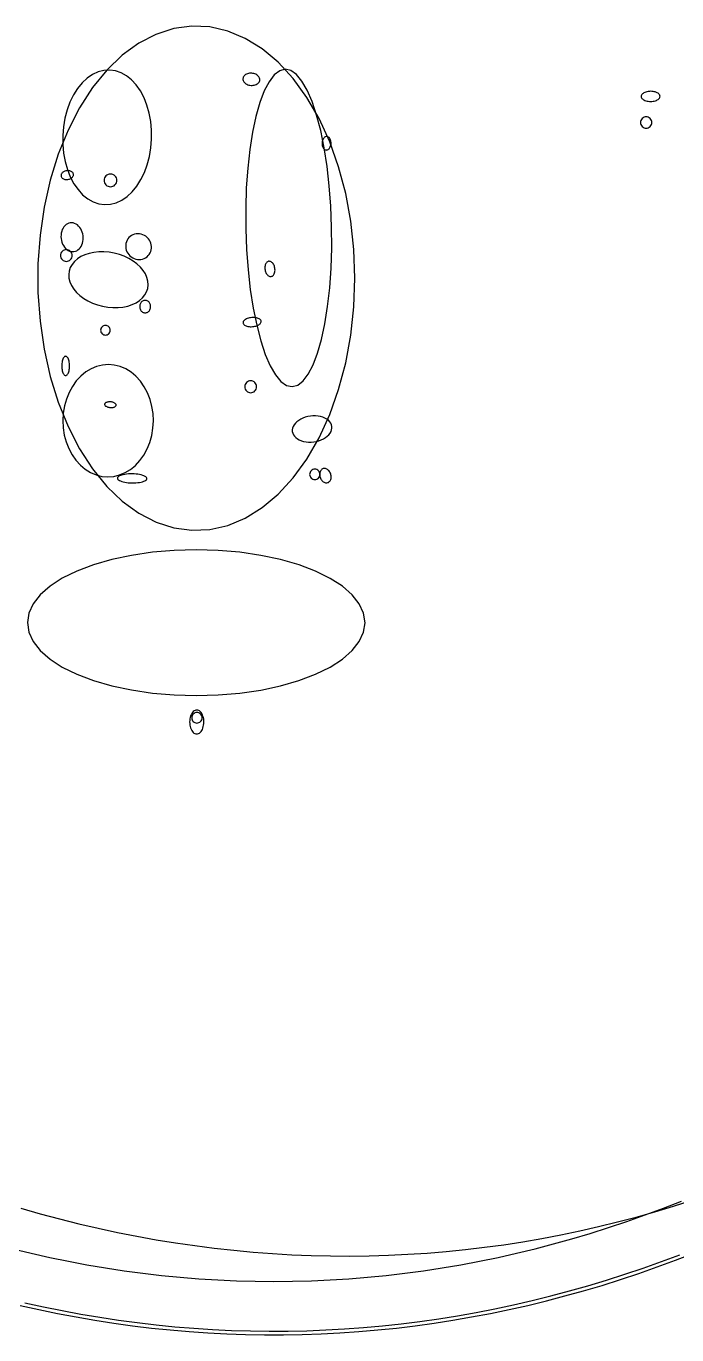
# Model space of a CAD drawing. Extents: x -1 to 217, y -22 to 302.
# Drawn here: x 91.3 to 134.9, y -22.3 to 65.4 of the extents above; entities that cross this region are included whole.
import ezdxf

# ---------------------------------------------------------------- set-up
doc = ezdxf.new("R2010")
doc.units = 0

msp = doc.modelspace()

# ---------------------------------------------------------------- linework, layer by layer
at = {"layer": 'CIRCLES'}
for p, q in [((132.481, 59.053), (132.474, 58.98)), ((132.474, 58.98), (132.481, 58.906)), ((132.503, 59.124), (132.481, 59.053)), ((132.481, 58.906), (132.503, 58.835)), ((132.538, 59.189), (132.503, 59.124)), ((132.503, 58.835), (132.538, 58.77)), ((132.585, 59.246), (132.538, 59.189)), ((132.642, 59.293), (132.585, 59.246)), ((132.707, 59.328), (132.642, 59.293)), ((132.778, 59.35), (132.707, 59.328)), ((132.851, 59.357), (132.778, 59.35)), ((132.925, 59.35), (132.851, 59.357)), ((132.996, 59.328), (132.925, 59.35)), ((133.061, 59.293), (132.996, 59.328)), ((133.118, 59.246), (133.061, 59.293)), ((133.165, 59.189), (133.118, 59.246)), ((133.2, 59.124), (133.165, 59.189)), ((133.165, 58.77), (133.2, 58.835)), ((133.221, 59.053), (133.2, 59.124)), ((133.2, 58.835), (133.221, 58.906)), ((133.228, 58.98), (133.221, 59.053)), ((133.221, 58.906), (133.228, 58.98)), ((132.538, 58.77), (132.585, 58.713)), ((132.585, 58.713), (132.642, 58.666)), ((132.642, 58.666), (132.707, 58.631)), ((132.707, 58.631), (132.778, 58.61)), ((132.778, 58.61), (132.851, 58.602)), ((132.851, 58.602), (132.925, 58.61)), ((132.925, 58.61), (132.996, 58.631)), ((132.996, 58.631), (133.061, 58.666)), ((133.061, 58.666), (133.118, 58.713)), ((133.118, 58.713), (133.165, 58.77)), ((96.566, 55.335), (96.526, 55.261)), ((96.619, 55.4), (96.566, 55.335)), ((96.684, 55.453), (96.619, 55.4)), ((96.758, 55.493), (96.684, 55.453)), ((96.839, 55.517), (96.758, 55.493)), ((96.922, 55.525), (96.839, 55.517)), ((97.006, 55.517), (96.922, 55.525)), ((97.086, 55.493), (97.006, 55.517)), ((97.16, 55.453), (97.086, 55.493)), ((97.225, 55.4), (97.16, 55.453)), ((97.279, 55.335), (97.225, 55.4)), ((97.318, 55.261), (97.279, 55.335)), ((96.502, 55.18), (96.494, 55.097)), ((96.494, 55.097), (96.502, 55.013)), ((96.526, 55.261), (96.502, 55.18)), ((96.502, 55.013), (96.526, 54.933)), ((96.526, 54.933), (96.566, 54.859)), ((96.566, 54.859), (96.619, 54.794)), ((96.619, 54.794), (96.684, 54.74)), ((96.684, 54.74), (96.758, 54.701)), ((96.758, 54.701), (96.839, 54.676)), ((96.839, 54.676), (96.922, 54.668)), ((96.922, 54.668), (97.006, 54.676)), ((97.006, 54.676), (97.086, 54.701)), ((97.086, 54.701), (97.16, 54.74)), ((97.16, 54.74), (97.225, 54.794)), ((97.225, 54.794), (97.279, 54.859)), ((97.279, 54.859), (97.318, 54.933)), ((97.343, 55.18), (97.318, 55.261)), ((97.318, 54.933), (97.343, 55.013)), ((97.351, 55.097), (97.343, 55.18)), ((97.343, 55.013), (97.351, 55.097)), ((93.573, 50.136), (93.565, 50.059)), ((93.565, 50.059), (93.573, 49.982)), ((93.595, 50.21), (93.573, 50.136)), ((93.631, 50.278), (93.595, 50.21)), ((93.68, 50.338), (93.631, 50.278)), ((93.74, 50.387), (93.68, 50.338)), ((93.808, 50.423), (93.74, 50.387)), ((93.882, 50.445), (93.808, 50.423)), ((93.959, 50.453), (93.882, 50.445)), ((94.036, 50.445), (93.959, 50.453)), ((94.11, 50.423), (94.036, 50.445)), ((94.178, 50.387), (94.11, 50.423)), ((94.237, 50.338), (94.178, 50.387)), ((94.286, 50.278), (94.237, 50.338)), ((94.323, 50.21), (94.286, 50.278)), ((94.345, 50.136), (94.323, 50.21)), ((94.353, 50.059), (94.345, 50.136)), ((94.345, 49.982), (94.353, 50.059)), ((93.573, 49.982), (93.595, 49.908)), ((93.595, 49.908), (93.631, 49.84)), ((93.631, 49.84), (93.68, 49.781)), ((93.68, 49.781), (93.74, 49.732)), ((93.74, 49.732), (93.808, 49.695)), ((93.808, 49.695), (93.882, 49.673)), ((93.882, 49.673), (93.959, 49.665)), ((93.959, 49.665), (94.036, 49.673)), ((94.036, 49.673), (94.11, 49.695)), ((94.11, 49.695), (94.178, 49.732)), ((94.178, 49.732), (94.237, 49.781)), ((94.237, 49.781), (94.286, 49.84)), ((94.286, 49.84), (94.323, 49.908)), ((94.323, 49.908), (94.345, 49.982)), ((96.267, 45.106), (96.26, 45.043)), ((96.26, 45.043), (96.267, 44.98)), ((96.285, 45.166), (96.267, 45.106)), ((96.267, 44.98), (96.285, 44.919)), ((96.315, 45.222), (96.285, 45.166)), ((96.285, 44.919), (96.315, 44.863)), ((96.355, 45.271), (96.315, 45.222)), ((96.315, 44.863), (96.355, 44.814)), ((96.404, 45.311), (96.355, 45.271)), ((96.355, 44.814), (96.404, 44.774)), ((96.46, 45.341), (96.404, 45.311)), ((96.404, 44.774), (96.46, 44.744)), ((96.52, 45.36), (96.46, 45.341)), ((96.584, 45.366), (96.52, 45.36)), ((96.647, 45.36), (96.584, 45.366)), ((96.707, 45.341), (96.647, 45.36)), ((96.763, 45.311), (96.707, 45.341)), ((96.707, 44.744), (96.763, 44.774)), ((96.812, 45.271), (96.763, 45.311)), ((96.763, 44.774), (96.812, 44.814)), ((96.852, 45.222), (96.812, 45.271)), ((96.812, 44.814), (96.852, 44.863)), ((96.882, 45.166), (96.852, 45.222)), ((96.852, 44.863), (96.882, 44.919)), ((96.9, 45.106), (96.882, 45.166)), ((96.882, 44.919), (96.9, 44.98)), ((96.907, 45.043), (96.9, 45.106)), ((96.9, 44.98), (96.907, 45.043)), ((96.46, 44.744), (96.52, 44.726)), ((96.52, 44.726), (96.584, 44.72)), ((96.584, 44.72), (96.647, 44.726)), ((96.647, 44.726), (96.707, 44.744)), ((105.938, 41.332), (105.93, 41.254)), ((105.96, 41.407), (105.938, 41.332)), ((105.997, 41.476), (105.96, 41.407)), ((106.047, 41.536), (105.997, 41.476)), ((106.107, 41.586), (106.047, 41.536)), ((106.176, 41.623), (106.107, 41.586)), ((106.251, 41.645), (106.176, 41.623)), ((106.329, 41.653), (106.251, 41.645)), ((106.407, 41.645), (106.329, 41.653)), ((106.482, 41.623), (106.407, 41.645)), ((106.551, 41.586), (106.482, 41.623)), ((106.611, 41.536), (106.551, 41.586)), ((106.661, 41.476), (106.611, 41.536)), ((106.698, 41.407), (106.661, 41.476)), ((106.721, 41.332), (106.698, 41.407)), ((106.728, 41.254), (106.721, 41.332)), ((105.93, 41.254), (105.938, 41.176)), ((105.938, 41.176), (105.96, 41.101)), ((105.96, 41.101), (105.997, 41.032)), ((105.997, 41.032), (106.047, 40.972)), ((106.047, 40.972), (106.107, 40.922)), ((106.107, 40.922), (106.176, 40.885)), ((106.176, 40.885), (106.251, 40.862)), ((106.251, 40.862), (106.329, 40.855)), ((106.329, 40.855), (106.407, 40.862)), ((106.407, 40.862), (106.482, 40.885)), ((106.482, 40.885), (106.551, 40.922)), ((106.551, 40.922), (106.611, 40.972)), ((106.611, 40.972), (106.661, 41.032)), ((106.661, 41.032), (106.698, 41.101)), ((106.698, 41.101), (106.721, 41.176)), ((106.721, 41.176), (106.728, 41.254)), ((110.288, 35.446), (110.281, 35.379)), ((110.281, 35.379), (110.288, 35.311)), ((110.308, 35.512), (110.288, 35.446)), ((110.288, 35.311), (110.308, 35.246)), ((110.34, 35.572), (110.308, 35.512)), ((110.308, 35.246), (110.34, 35.186)), ((110.383, 35.624), (110.34, 35.572)), ((110.34, 35.186), (110.383, 35.133)), ((110.436, 35.668), (110.383, 35.624)), ((110.383, 35.133), (110.436, 35.09)), ((110.496, 35.7), (110.436, 35.668)), ((110.561, 35.72), (110.496, 35.7)), ((110.629, 35.726), (110.561, 35.72)), ((110.697, 35.72), (110.629, 35.726)), ((110.762, 35.7), (110.697, 35.72)), ((110.822, 35.668), (110.762, 35.7)), ((110.875, 35.624), (110.822, 35.668)), ((110.822, 35.09), (110.875, 35.133)), ((110.918, 35.572), (110.875, 35.624)), ((110.875, 35.133), (110.918, 35.186)), ((110.95, 35.512), (110.918, 35.572)), ((110.918, 35.186), (110.95, 35.246)), ((110.97, 35.446), (110.95, 35.512)), ((110.95, 35.246), (110.97, 35.311)), ((110.976, 35.379), (110.97, 35.446)), ((110.97, 35.311), (110.976, 35.379)), ((110.436, 35.09), (110.496, 35.058)), ((110.496, 35.058), (110.561, 35.038)), ((110.561, 35.038), (110.629, 35.031)), ((110.629, 35.031), (110.697, 35.038)), ((110.697, 35.038), (110.762, 35.058)), ((110.762, 35.058), (110.822, 35.09)), ((102.526, 19.343), (102.473, 19.299)), ((102.587, 19.375), (102.526, 19.343)), ((102.653, 19.396), (102.587, 19.375)), ((102.722, 19.402), (102.653, 19.396)), ((102.791, 19.396), (102.722, 19.402)), ((102.857, 19.375), (102.791, 19.396)), ((102.918, 19.343), (102.857, 19.375)), ((102.971, 19.299), (102.918, 19.343)), ((102.376, 19.119), (102.37, 19.05)), ((102.37, 19.05), (102.376, 18.981)), ((102.396, 19.185), (102.376, 19.119)), ((102.376, 18.981), (102.396, 18.915)), ((102.429, 19.246), (102.396, 19.185)), ((102.396, 18.915), (102.429, 18.854)), ((102.473, 19.299), (102.429, 19.246)), ((102.429, 18.854), (102.473, 18.801)), ((102.473, 18.801), (102.526, 18.757)), ((102.526, 18.757), (102.587, 18.725)), ((102.587, 18.725), (102.653, 18.704)), ((102.653, 18.704), (102.722, 18.698)), ((102.722, 18.698), (102.791, 18.704)), ((102.791, 18.704), (102.857, 18.725)), ((102.857, 18.725), (102.918, 18.757)), ((102.918, 18.757), (102.971, 18.801)), ((103.015, 19.246), (102.971, 19.299)), ((102.971, 18.801), (103.015, 18.854)), ((103.047, 19.185), (103.015, 19.246)), ((103.015, 18.854), (103.047, 18.915)), ((103.067, 19.119), (103.047, 19.185)), ((103.047, 18.915), (103.067, 18.981)), ((103.074, 19.05), (103.067, 19.119)), ((103.067, 18.981), (103.074, 19.05))]:
    msp.add_line(p, q, dxfattribs=at)
at = {"layer": 'ELLIPSES'}
for p, q in [((101.166, 65.276), (99.976, 64.893)), ((102.376, 65.442), (101.166, 65.276)), ((103.59, 65.387), (102.376, 65.442)), ((104.792, 65.112), (103.59, 65.387)), ((105.966, 64.621), (104.792, 65.112)), ((98.821, 64.296), (97.716, 63.494)), ((99.976, 64.893), (98.821, 64.296)), ((107.098, 63.92), (105.966, 64.621)), ((97.716, 63.494), (96.676, 62.496)), ((108.172, 63.019), (107.098, 63.92)), ((96.676, 62.496), (95.714, 61.317)), ((96.099, 62.377), (95.722, 62.202)), ((96.486, 62.477), (96.099, 62.377)), ((96.877, 62.501), (96.486, 62.477)), ((97.264, 62.447), (96.877, 62.501)), ((97.642, 62.317), (97.264, 62.447)), ((108.275, 62.452), (107.911, 62.172)), ((109.175, 61.929), (108.172, 63.019)), ((108.649, 62.551), (108.275, 62.452)), ((109.027, 62.468), (108.649, 62.551)), ((109.402, 62.204), (109.027, 62.468)), ((95.026, 61.638), (94.717, 61.261)), ((95.363, 61.954), (95.026, 61.638)), ((95.722, 62.202), (95.363, 61.954)), ((98.004, 62.113), (97.642, 62.317)), ((98.344, 61.838), (98.004, 62.113)), ((98.655, 61.497), (98.344, 61.838)), ((98.933, 61.097), (98.655, 61.497)), ((105.815, 61.964), (105.807, 61.912)), ((105.807, 61.912), (105.808, 61.858)), ((105.808, 61.858), (105.82, 61.805)), ((105.832, 62.016), (105.815, 61.964)), ((105.82, 61.805), (105.84, 61.753)), ((105.859, 62.065), (105.832, 62.016)), ((105.84, 61.753), (105.87, 61.703)), ((105.895, 62.11), (105.859, 62.065)), ((105.87, 61.703), (105.909, 61.657)), ((105.939, 62.152), (105.895, 62.11)), ((105.909, 61.657), (105.955, 61.614)), ((105.99, 62.189), (105.939, 62.152)), ((105.955, 61.614), (106.009, 61.575)), ((106.048, 62.221), (105.99, 62.189)), ((106.009, 61.575), (106.069, 61.542)), ((106.112, 62.247), (106.048, 62.221)), ((106.069, 61.542), (106.134, 61.514)), ((106.18, 62.266), (106.112, 62.247)), ((106.134, 61.514), (106.203, 61.493)), ((106.251, 62.279), (106.18, 62.266)), ((106.203, 61.493), (106.275, 61.478)), ((106.324, 62.285), (106.251, 62.279)), ((106.275, 61.478), (106.349, 61.47)), ((106.398, 62.284), (106.324, 62.285)), ((106.349, 61.47), (106.423, 61.469)), ((106.472, 62.276), (106.398, 62.284)), ((106.423, 61.469), (106.496, 61.475)), ((106.544, 62.261), (106.472, 62.276)), ((106.496, 61.475), (106.567, 61.488)), ((106.613, 62.24), (106.544, 62.261)), ((106.567, 61.488), (106.635, 61.507)), ((106.678, 62.212), (106.613, 62.24)), ((106.635, 61.507), (106.699, 61.533)), ((106.738, 62.179), (106.678, 62.212)), ((106.699, 61.533), (106.757, 61.565)), ((106.792, 62.14), (106.738, 62.179)), ((106.757, 61.565), (106.808, 61.602)), ((106.838, 62.097), (106.792, 62.14)), ((106.808, 61.602), (106.852, 61.643)), ((106.877, 62.05), (106.838, 62.097)), ((106.852, 61.643), (106.887, 61.689)), ((106.907, 62.001), (106.877, 62.05)), ((106.887, 61.689), (106.914, 61.738)), ((106.927, 61.949), (106.907, 62.001)), ((106.914, 61.738), (106.932, 61.789)), ((106.939, 61.896), (106.927, 61.949)), ((106.932, 61.789), (106.94, 61.842)), ((106.94, 61.842), (106.939, 61.896)), ((107.564, 61.717), (107.239, 61.094)), ((107.911, 62.172), (107.564, 61.717)), ((110.093, 60.665), (109.175, 61.929)), ((109.768, 61.764), (109.402, 62.204)), ((110.12, 61.156), (109.768, 61.764)), ((94.443, 60.826), (94.207, 60.344)), ((94.717, 61.261), (94.443, 60.826)), ((95.714, 61.317), (94.844, 59.971)), ((99.173, 60.643), (98.933, 61.097)), ((99.371, 60.143), (99.173, 60.643)), ((107.239, 61.094), (106.942, 60.314)), ((110.914, 59.242), (110.093, 60.665)), ((110.449, 60.389), (110.12, 61.156)), ((132.523, 60.773), (132.518, 60.729)), ((132.518, 60.729), (132.524, 60.685)), ((132.539, 60.816), (132.523, 60.773)), ((132.524, 60.685), (132.54, 60.641)), ((132.566, 60.858), (132.539, 60.816)), ((132.54, 60.641), (132.567, 60.6)), ((132.602, 60.898), (132.566, 60.858)), ((132.567, 60.6), (132.604, 60.56)), ((132.648, 60.935), (132.602, 60.898)), ((132.702, 60.969), (132.648, 60.935)), ((132.764, 60.998), (132.702, 60.969)), ((132.833, 61.023), (132.764, 60.998)), ((132.907, 61.043), (132.833, 61.023)), ((132.985, 61.058), (132.907, 61.043)), ((133.066, 61.067), (132.985, 61.058)), ((133.149, 61.071), (133.066, 61.067)), ((133.231, 61.068), (133.149, 61.071)), ((133.313, 61.06), (133.231, 61.068)), ((133.391, 61.046), (133.313, 61.06)), ((133.465, 61.027), (133.391, 61.046)), ((133.534, 61.003), (133.465, 61.027)), ((133.597, 60.974), (133.534, 61.003)), ((133.651, 60.941), (133.597, 60.974)), ((133.698, 60.905), (133.651, 60.941)), ((133.734, 60.865), (133.698, 60.905)), ((133.7, 60.567), (133.736, 60.607)), ((133.761, 60.824), (133.734, 60.865)), ((133.736, 60.607), (133.762, 60.649)), ((133.778, 60.78), (133.761, 60.824)), ((133.762, 60.649), (133.778, 60.692)), ((133.783, 60.736), (133.778, 60.78)), ((133.778, 60.692), (133.783, 60.736)), ((94.014, 59.821), (93.867, 59.267)), ((94.207, 60.344), (94.014, 59.821)), ((94.844, 59.971), (94.075, 58.476)), ((99.523, 59.607), (99.371, 60.143)), ((106.942, 60.314), (106.679, 59.39)), ((110.752, 59.477), (110.449, 60.389)), ((132.604, 60.56), (132.65, 60.524)), ((132.65, 60.524), (132.705, 60.491)), ((132.705, 60.491), (132.767, 60.462)), ((132.767, 60.462), (132.836, 60.438)), ((132.836, 60.438), (132.911, 60.419)), ((132.911, 60.419), (132.989, 60.405)), ((132.989, 60.405), (133.07, 60.397)), ((133.07, 60.397), (133.153, 60.394)), ((133.153, 60.394), (133.235, 60.398)), ((133.235, 60.398), (133.316, 60.407)), ((133.316, 60.407), (133.395, 60.422)), ((133.395, 60.422), (133.469, 60.442)), ((133.469, 60.442), (133.537, 60.467)), ((133.537, 60.467), (133.599, 60.496)), ((133.599, 60.496), (133.654, 60.53)), ((133.654, 60.53), (133.7, 60.567)), ((93.867, 59.267), (93.768, 58.69)), ((99.626, 59.043), (99.523, 59.607)), ((99.68, 58.46), (99.626, 59.043)), ((106.679, 59.39), (106.453, 58.338)), ((111.023, 58.436), (110.752, 59.477)), ((111.628, 57.68), (110.914, 59.242)), ((94.075, 58.476), (93.418, 56.852)), ((93.768, 58.69), (93.72, 58.102)), ((93.72, 58.102), (93.722, 57.512)), ((99.682, 57.87), (99.68, 58.46)), ((106.453, 58.338), (106.268, 57.176)), ((111.257, 57.283), (111.023, 58.436)), ((111.247, 57.955), (111.216, 57.917)), ((111.281, 57.987), (111.247, 57.955)), ((111.318, 58.012), (111.281, 57.987)), ((111.356, 58.029), (111.318, 58.012)), ((111.395, 58.039), (111.356, 58.029)), ((111.435, 58.042), (111.395, 58.039)), ((111.474, 58.036), (111.435, 58.042)), ((111.512, 58.023), (111.474, 58.036)), ((111.549, 58.003), (111.512, 58.023)), ((111.583, 57.975), (111.549, 58.003)), ((111.615, 57.941), (111.583, 57.975)), ((111.643, 57.9), (111.615, 57.941)), ((93.722, 57.512), (93.776, 56.93)), ((99.535, 56.706), (99.634, 57.282)), ((99.634, 57.282), (99.682, 57.87)), ((106.268, 57.176), (106.128, 55.924)), ((111.119, 57.659), (111.115, 57.6)), ((111.115, 57.6), (111.115, 57.541)), ((111.115, 57.541), (111.12, 57.483)), ((111.13, 57.717), (111.119, 57.659)), ((111.12, 57.483), (111.131, 57.426)), ((111.144, 57.773), (111.13, 57.717)), ((111.131, 57.426), (111.146, 57.372)), ((111.164, 57.825), (111.144, 57.773)), ((111.146, 57.372), (111.166, 57.322)), ((111.188, 57.874), (111.164, 57.825)), ((111.166, 57.322), (111.19, 57.276)), ((111.216, 57.917), (111.188, 57.874)), ((111.19, 57.276), (111.218, 57.236)), ((111.218, 57.236), (111.25, 57.202)), ((111.25, 57.202), (111.284, 57.174)), ((111.451, 56.038), (111.257, 57.283)), ((111.284, 57.174), (111.321, 57.154)), ((111.321, 57.154), (111.359, 57.141)), ((111.359, 57.141), (111.399, 57.135)), ((111.399, 57.135), (111.438, 57.137)), ((111.438, 57.137), (111.477, 57.147)), ((111.477, 57.147), (111.516, 57.165)), ((111.516, 57.165), (111.552, 57.19)), ((111.552, 57.19), (111.586, 57.221)), ((111.586, 57.221), (111.617, 57.259)), ((111.617, 57.259), (111.645, 57.303)), ((112.225, 55.998), (111.628, 57.68)), ((111.667, 57.855), (111.643, 57.9)), ((111.645, 57.303), (111.669, 57.351)), ((111.687, 57.805), (111.667, 57.855)), ((111.669, 57.351), (111.689, 57.404)), ((111.702, 57.751), (111.687, 57.805)), ((111.689, 57.404), (111.704, 57.459)), ((111.713, 57.694), (111.702, 57.751)), ((111.704, 57.459), (111.714, 57.517)), ((111.718, 57.636), (111.713, 57.694)), ((111.714, 57.517), (111.719, 57.576)), ((111.719, 57.576), (111.718, 57.636)), ((93.418, 56.852), (92.883, 55.118)), ((93.776, 56.93), (93.88, 56.365)), ((93.88, 56.365), (94.032, 55.829)), ((99.388, 56.151), (99.535, 56.706)), ((93.613, 55.466), (93.608, 55.427)), ((93.608, 55.427), (93.61, 55.388)), ((93.61, 55.388), (93.62, 55.35)), ((93.625, 55.505), (93.613, 55.466)), ((93.62, 55.35), (93.636, 55.314)), ((93.643, 55.543), (93.625, 55.505)), ((93.636, 55.314), (93.659, 55.28)), ((93.668, 55.58), (93.643, 55.543)), ((93.7, 55.614), (93.668, 55.58)), ((93.736, 55.646), (93.7, 55.614)), ((93.778, 55.674), (93.736, 55.646)), ((93.824, 55.699), (93.778, 55.674)), ((93.873, 55.719), (93.824, 55.699)), ((93.925, 55.735), (93.873, 55.719)), ((93.979, 55.745), (93.925, 55.735)), ((94.033, 55.751), (93.979, 55.745)), ((94.032, 55.829), (94.229, 55.33)), ((94.088, 55.752), (94.033, 55.751)), ((94.141, 55.747), (94.088, 55.752)), ((94.192, 55.738), (94.141, 55.747)), ((94.24, 55.723), (94.192, 55.738)), ((94.229, 55.33), (94.469, 54.876)), ((94.285, 55.704), (94.24, 55.723)), ((94.325, 55.681), (94.285, 55.704)), ((94.36, 55.653), (94.325, 55.681)), ((94.349, 55.288), (94.38, 55.322)), ((94.389, 55.622), (94.36, 55.653)), ((94.38, 55.322), (94.405, 55.359)), ((94.412, 55.588), (94.389, 55.622)), ((94.405, 55.359), (94.424, 55.397)), ((94.428, 55.552), (94.412, 55.588)), ((94.424, 55.397), (94.435, 55.436)), ((94.438, 55.514), (94.428, 55.552)), ((94.435, 55.436), (94.44, 55.476)), ((94.44, 55.476), (94.438, 55.514)), ((98.96, 55.146), (99.195, 55.628)), ((99.195, 55.628), (99.388, 56.151)), ((106.128, 55.924), (106.035, 54.603)), ((111.6, 54.723), (111.451, 56.038)), ((112.698, 54.219), (112.225, 55.998)), ((92.883, 55.118), (92.475, 53.3)), ((93.659, 55.28), (93.688, 55.249)), ((93.688, 55.249), (93.723, 55.222)), ((93.723, 55.222), (93.763, 55.198)), ((93.763, 55.198), (93.808, 55.179)), ((93.808, 55.179), (93.856, 55.165)), ((93.856, 55.165), (93.907, 55.155)), ((93.907, 55.155), (93.96, 55.151)), ((93.96, 55.151), (94.015, 55.151)), ((94.015, 55.151), (94.069, 55.157)), ((94.069, 55.157), (94.123, 55.168)), ((94.123, 55.168), (94.175, 55.183)), ((94.175, 55.183), (94.224, 55.204)), ((94.224, 55.204), (94.27, 55.228)), ((94.27, 55.228), (94.312, 55.256)), ((94.312, 55.256), (94.349, 55.288)), ((94.469, 54.876), (94.747, 54.475)), ((94.747, 54.475), (95.058, 54.134)), ((98.377, 54.334), (98.685, 54.712)), ((98.685, 54.712), (98.96, 55.146)), ((106.035, 54.603), (105.991, 53.236)), ((111.703, 53.359), (111.6, 54.723)), ((95.058, 54.134), (95.398, 53.859)), ((95.398, 53.859), (95.76, 53.655)), ((95.76, 53.655), (96.138, 53.525)), ((96.916, 53.495), (97.303, 53.595)), ((97.303, 53.595), (97.68, 53.771)), ((97.68, 53.771), (98.04, 54.018)), ((98.04, 54.018), (98.377, 54.334)), ((113.04, 52.366), (112.698, 54.219)), ((92.475, 53.3), (92.2, 51.419)), ((96.138, 53.525), (96.526, 53.471)), ((96.526, 53.471), (96.916, 53.495)), ((105.991, 53.236), (105.996, 51.847)), ((111.757, 51.97), (111.703, 53.359)), ((93.693, 51.797), (93.652, 51.686)), ((93.744, 51.9), (93.693, 51.797)), ((93.806, 51.992), (93.744, 51.9)), ((93.878, 52.072), (93.806, 51.992)), ((93.957, 52.139), (93.878, 52.072)), ((94.043, 52.191), (93.957, 52.139)), ((94.135, 52.228), (94.043, 52.191)), ((94.23, 52.248), (94.135, 52.228)), ((94.327, 52.252), (94.23, 52.248)), ((94.425, 52.239), (94.327, 52.252)), ((94.521, 52.21), (94.425, 52.239)), ((94.615, 52.165), (94.521, 52.21)), ((94.704, 52.105), (94.615, 52.165)), ((94.787, 52.031), (94.704, 52.105)), ((94.862, 51.944), (94.787, 52.031)), ((94.929, 51.846), (94.862, 51.944)), ((94.986, 51.738), (94.929, 51.846)), ((105.996, 51.847), (106.051, 50.458)), ((111.763, 50.581), (111.757, 51.97)), ((113.247, 50.463), (113.04, 52.366)), ((92.2, 51.419), (92.061, 49.5)), ((93.608, 51.444), (93.604, 51.318)), ((93.604, 51.318), (93.614, 51.191)), ((93.624, 51.567), (93.608, 51.444)), ((93.614, 51.191), (93.636, 51.066)), ((93.652, 51.686), (93.624, 51.567)), ((93.636, 51.066), (93.67, 50.945)), ((93.67, 50.945), (93.716, 50.829)), ((95.032, 51.623), (94.986, 51.738)), ((95.066, 51.501), (95.032, 51.623)), ((95.05, 50.882), (95.078, 51)), ((95.088, 51.376), (95.066, 51.501)), ((95.078, 51), (95.094, 51.123)), ((95.098, 51.249), (95.088, 51.376)), ((95.094, 51.123), (95.098, 51.249)), ((97.99, 50.975), (97.96, 50.868)), ((98.035, 51.077), (97.99, 50.975)), ((98.092, 51.171), (98.035, 51.077)), ((98.162, 51.257), (98.092, 51.171)), ((98.243, 51.333), (98.162, 51.257)), ((98.333, 51.396), (98.243, 51.333)), ((98.432, 51.447), (98.333, 51.396)), ((98.537, 51.485), (98.432, 51.447)), ((98.647, 51.508), (98.537, 51.485)), ((98.759, 51.517), (98.647, 51.508)), ((98.873, 51.511), (98.759, 51.517)), ((98.985, 51.49), (98.873, 51.511)), ((99.094, 51.455), (98.985, 51.49)), ((99.198, 51.406), (99.094, 51.455)), ((99.296, 51.345), (99.198, 51.406)), ((99.385, 51.271), (99.296, 51.345)), ((99.464, 51.187), (99.385, 51.271)), ((99.532, 51.094), (99.464, 51.187)), ((99.588, 50.993), (99.532, 51.094)), ((99.63, 50.887), (99.588, 50.993)), ((93.716, 50.829), (93.773, 50.721)), ((93.773, 50.721), (93.84, 50.623)), ((93.84, 50.623), (93.915, 50.536)), ((93.915, 50.536), (93.998, 50.462)), ((93.998, 50.462), (94.087, 50.402)), ((94.087, 50.402), (94.181, 50.357)), ((94.181, 50.357), (94.277, 50.328)), ((94.277, 50.328), (94.375, 50.316)), ((94.375, 50.316), (94.472, 50.319)), ((94.472, 50.319), (94.567, 50.34)), ((94.567, 50.34), (94.659, 50.376)), ((94.659, 50.376), (94.745, 50.428)), ((94.745, 50.428), (94.824, 50.495)), ((94.824, 50.495), (94.896, 50.575)), ((94.896, 50.575), (94.958, 50.667)), ((95.201, 50.106), (94.935, 49.981)), ((94.958, 50.667), (95.01, 50.77)), ((95.01, 50.77), (95.05, 50.882)), ((95.494, 50.203), (95.201, 50.106)), ((95.809, 50.269), (95.494, 50.203)), ((96.141, 50.304), (95.809, 50.269)), ((96.484, 50.307), (96.141, 50.304)), ((96.832, 50.278), (96.484, 50.307)), ((97.179, 50.218), (96.832, 50.278)), ((97.519, 50.127), (97.179, 50.218)), ((97.847, 50.007), (97.519, 50.127)), ((97.944, 50.756), (97.943, 50.644)), ((97.943, 50.644), (97.957, 50.531)), ((97.96, 50.868), (97.944, 50.756)), ((97.957, 50.531), (97.985, 50.421)), ((97.985, 50.421), (98.027, 50.314)), ((98.027, 50.314), (98.083, 50.213)), ((98.083, 50.213), (98.151, 50.12)), ((98.151, 50.12), (98.231, 50.036)), ((99.373, 49.974), (99.453, 50.05)), ((99.453, 50.05), (99.523, 50.136)), ((99.523, 50.136), (99.581, 50.23)), ((99.581, 50.23), (99.625, 50.332)), ((99.625, 50.332), (99.656, 50.44)), ((99.659, 50.776), (99.63, 50.887)), ((99.656, 50.44), (99.671, 50.551)), ((99.672, 50.663), (99.659, 50.776)), ((99.671, 50.551), (99.672, 50.663)), ((106.051, 50.458), (106.154, 49.094)), ((111.718, 49.214), (111.763, 50.581)), ((113.317, 48.535), (113.247, 50.463)), ((92.061, 49.5), (92.061, 47.569)), ((94.226, 49.243), (94.152, 49.016)), ((94.343, 49.457), (94.226, 49.243)), ((94.503, 49.654), (94.343, 49.457)), ((94.701, 49.829), (94.503, 49.654)), ((94.935, 49.981), (94.701, 49.829)), ((98.157, 49.86), (97.847, 50.007)), ((98.443, 49.689), (98.157, 49.86)), ((98.231, 50.036), (98.32, 49.963)), ((98.32, 49.963), (98.417, 49.901)), ((98.417, 49.901), (98.522, 49.852)), ((98.701, 49.496), (98.443, 49.689)), ((98.522, 49.852), (98.631, 49.817)), ((98.631, 49.817), (98.743, 49.796)), ((98.926, 49.285), (98.701, 49.496)), ((98.743, 49.796), (98.856, 49.79)), ((98.856, 49.79), (98.969, 49.799)), ((99.115, 49.06), (98.926, 49.285)), ((98.969, 49.799), (99.078, 49.822)), ((99.078, 49.822), (99.183, 49.86)), ((99.183, 49.86), (99.282, 49.911)), ((99.282, 49.911), (99.373, 49.974)), ((107.281, 49.304), (107.277, 49.238)), ((107.277, 49.238), (107.28, 49.171)), ((107.28, 49.171), (107.288, 49.104)), ((107.29, 49.367), (107.281, 49.304)), ((107.304, 49.426), (107.29, 49.367)), ((107.324, 49.481), (107.304, 49.426)), ((107.349, 49.531), (107.324, 49.481)), ((107.379, 49.574), (107.349, 49.531)), ((107.413, 49.61), (107.379, 49.574)), ((107.45, 49.638), (107.413, 49.61)), ((107.49, 49.658), (107.45, 49.638)), ((107.532, 49.67), (107.49, 49.658)), ((107.576, 49.673), (107.532, 49.67)), ((107.621, 49.667), (107.576, 49.673)), ((107.665, 49.653), (107.621, 49.667)), ((107.709, 49.63), (107.665, 49.653)), ((107.751, 49.599), (107.709, 49.63)), ((107.791, 49.56), (107.751, 49.599)), ((107.828, 49.515), (107.791, 49.56)), ((107.862, 49.463), (107.828, 49.515)), ((107.891, 49.407), (107.862, 49.463)), ((107.915, 49.346), (107.891, 49.407)), ((107.935, 49.282), (107.915, 49.346)), ((107.949, 49.216), (107.935, 49.282)), ((107.957, 49.149), (107.949, 49.216)), ((111.626, 47.893), (111.718, 49.214)), ((94.152, 49.016), (94.123, 48.778)), ((94.123, 48.778), (94.14, 48.535)), ((94.14, 48.535), (94.202, 48.289)), ((94.202, 48.289), (94.309, 48.047)), ((99.264, 48.824), (99.115, 49.06)), ((99.37, 48.581), (99.264, 48.824)), ((99.432, 48.336), (99.37, 48.581)), ((99.449, 48.092), (99.432, 48.336)), ((106.154, 49.094), (106.303, 47.779)), ((107.288, 49.104), (107.302, 49.038)), ((107.302, 49.038), (107.322, 48.974)), ((107.322, 48.974), (107.346, 48.914)), ((107.346, 48.914), (107.376, 48.857)), ((107.376, 48.857), (107.409, 48.806)), ((107.409, 48.806), (107.446, 48.76)), ((107.446, 48.76), (107.486, 48.722)), ((107.486, 48.722), (107.528, 48.691)), ((107.528, 48.691), (107.572, 48.668)), ((107.572, 48.668), (107.616, 48.653)), ((107.616, 48.653), (107.661, 48.647)), ((107.661, 48.647), (107.705, 48.65)), ((107.705, 48.65), (107.747, 48.662)), ((107.747, 48.662), (107.787, 48.682)), ((107.787, 48.682), (107.825, 48.711)), ((107.825, 48.711), (107.858, 48.747)), ((107.858, 48.747), (107.888, 48.79)), ((107.888, 48.79), (107.913, 48.839)), ((107.913, 48.839), (107.933, 48.894)), ((107.933, 48.894), (107.948, 48.954)), ((107.948, 48.954), (107.957, 49.017)), ((107.96, 49.082), (107.957, 49.149)), ((107.957, 49.017), (107.96, 49.082)), ((113.248, 46.607), (113.317, 48.535)), ((92.061, 47.569), (92.2, 45.65)), ((94.309, 48.047), (94.457, 47.811)), ((94.457, 47.811), (94.646, 47.585)), ((94.646, 47.585), (94.871, 47.375)), ((99.069, 47.217), (99.229, 47.413)), ((99.229, 47.413), (99.346, 47.627)), ((99.346, 47.627), (99.42, 47.855)), ((99.42, 47.855), (99.449, 48.092)), ((106.303, 47.779), (106.496, 46.534)), ((111.486, 46.641), (111.626, 47.893)), ((94.871, 47.375), (95.129, 47.182)), ((95.129, 47.182), (95.415, 47.011)), ((95.415, 47.011), (95.725, 46.864)), ((95.725, 46.864), (96.053, 46.744)), ((96.053, 46.744), (96.393, 46.653)), ((96.393, 46.653), (96.741, 46.592)), ((96.741, 46.592), (97.088, 46.563)), ((97.088, 46.563), (97.431, 46.567)), ((97.431, 46.567), (97.763, 46.602)), ((97.763, 46.602), (98.078, 46.668)), ((98.078, 46.668), (98.371, 46.765)), ((98.371, 46.765), (98.637, 46.89)), ((98.637, 46.89), (98.871, 47.041)), ((98.871, 47.041), (99.069, 47.217)), ((98.888, 46.685), (98.884, 46.63)), ((98.884, 46.63), (98.888, 46.575)), ((98.897, 46.739), (98.888, 46.685)), ((98.888, 46.575), (98.897, 46.522)), ((98.912, 46.791), (98.897, 46.739)), ((98.933, 46.84), (98.912, 46.791)), ((98.96, 46.886), (98.933, 46.84)), ((98.992, 46.927), (98.96, 46.886)), ((99.028, 46.963), (98.992, 46.927)), ((99.067, 46.993), (99.028, 46.963)), ((99.11, 47.018), (99.067, 46.993)), ((99.156, 47.035), (99.11, 47.018)), ((99.203, 47.046), (99.156, 47.035)), ((99.251, 47.05), (99.203, 47.046)), ((99.298, 47.046), (99.251, 47.05)), ((99.345, 47.035), (99.298, 47.046)), ((99.391, 47.018), (99.345, 47.035)), ((99.434, 46.993), (99.391, 47.018)), ((99.473, 46.963), (99.434, 46.993)), ((99.509, 46.927), (99.473, 46.963)), ((99.541, 46.886), (99.509, 46.927)), ((99.568, 46.84), (99.541, 46.886)), ((99.589, 46.791), (99.568, 46.84)), ((99.604, 46.739), (99.589, 46.791)), ((99.613, 46.685), (99.604, 46.739)), ((99.604, 46.522), (99.613, 46.575)), ((99.617, 46.63), (99.613, 46.685)), ((99.613, 46.575), (99.617, 46.63)), ((106.496, 46.534), (106.731, 45.381)), ((111.301, 45.479), (111.486, 46.641)), ((113.041, 44.704), (113.248, 46.607)), ((92.2, 45.65), (92.475, 43.769)), ((98.897, 46.522), (98.912, 46.47)), ((98.912, 46.47), (98.933, 46.42)), ((98.933, 46.42), (98.96, 46.375)), ((98.96, 46.375), (98.992, 46.334)), ((98.992, 46.334), (99.028, 46.297)), ((99.028, 46.297), (99.067, 46.267)), ((99.067, 46.267), (99.11, 46.243)), ((99.11, 46.243), (99.156, 46.225)), ((99.156, 46.225), (99.203, 46.214)), ((99.203, 46.214), (99.251, 46.211)), ((99.251, 46.211), (99.298, 46.214)), ((99.298, 46.214), (99.345, 46.225)), ((99.345, 46.225), (99.391, 46.243)), ((99.391, 46.243), (99.434, 46.267)), ((99.434, 46.267), (99.473, 46.297)), ((99.473, 46.297), (99.509, 46.334)), ((99.509, 46.334), (99.541, 46.375)), ((99.541, 46.375), (99.568, 46.42)), ((99.568, 46.42), (99.589, 46.47)), ((99.589, 46.47), (99.604, 46.522)), ((105.856, 45.66), (105.833, 45.621)), ((105.888, 45.699), (105.856, 45.66)), ((105.929, 45.735), (105.888, 45.699)), ((105.979, 45.769), (105.929, 45.735)), ((106.037, 45.8), (105.979, 45.769)), ((106.101, 45.827), (106.037, 45.8)), ((106.17, 45.851), (106.101, 45.827)), ((106.244, 45.87), (106.17, 45.851)), ((106.321, 45.884), (106.244, 45.87)), ((106.4, 45.893), (106.321, 45.884)), ((106.479, 45.896), (106.4, 45.893)), ((106.558, 45.895), (106.479, 45.896)), ((106.634, 45.888), (106.558, 45.895)), ((106.706, 45.877), (106.634, 45.888)), ((106.774, 45.86), (106.706, 45.877)), ((106.836, 45.838), (106.774, 45.86)), ((106.89, 45.813), (106.836, 45.838)), ((106.937, 45.783), (106.89, 45.813)), ((106.975, 45.751), (106.937, 45.783)), ((107.003, 45.715), (106.975, 45.751)), ((107.022, 45.678), (107.003, 45.715)), ((107.03, 45.638), (107.022, 45.678)), ((105.821, 45.58), (105.819, 45.54)), ((105.819, 45.54), (105.828, 45.501)), ((105.833, 45.621), (105.821, 45.58)), ((105.828, 45.501), (105.846, 45.464)), ((105.846, 45.464), (105.875, 45.428)), ((105.875, 45.428), (105.913, 45.395)), ((105.913, 45.395), (105.959, 45.366)), ((105.959, 45.366), (106.014, 45.34)), ((106.014, 45.34), (106.076, 45.319)), ((106.076, 45.319), (106.143, 45.302)), ((106.143, 45.302), (106.216, 45.291)), ((106.216, 45.291), (106.292, 45.284)), ((106.292, 45.284), (106.37, 45.283)), ((106.37, 45.283), (106.449, 45.286)), ((106.449, 45.286), (106.528, 45.295)), ((106.528, 45.295), (106.605, 45.309)), ((106.605, 45.309), (106.679, 45.328)), ((106.679, 45.328), (106.749, 45.351)), ((106.731, 45.381), (107.001, 44.34)), ((106.749, 45.351), (106.813, 45.379)), ((106.813, 45.379), (106.87, 45.41)), ((106.87, 45.41), (106.92, 45.444)), ((106.92, 45.444), (106.962, 45.48)), ((106.962, 45.48), (106.994, 45.519)), ((106.994, 45.519), (107.016, 45.558)), ((107.016, 45.558), (107.028, 45.598)), ((107.028, 45.598), (107.03, 45.638)), ((111.075, 44.427), (111.301, 45.479)), ((107.001, 44.34), (107.304, 43.428)), ((110.811, 43.503), (111.075, 44.427)), ((112.698, 42.851), (113.041, 44.704)), ((92.475, 43.769), (92.883, 41.95)), ((93.709, 43.045), (93.69, 42.974)), ((93.731, 43.108), (93.709, 43.045)), ((93.757, 43.164), (93.731, 43.108)), ((93.785, 43.211), (93.757, 43.164)), ((93.816, 43.249), (93.785, 43.211)), ((93.849, 43.276), (93.816, 43.249)), ((93.882, 43.292), (93.849, 43.276)), ((93.916, 43.298), (93.882, 43.292)), ((93.951, 43.292), (93.916, 43.298)), ((93.984, 43.276), (93.951, 43.292)), ((94.017, 43.249), (93.984, 43.276)), ((94.048, 43.211), (94.017, 43.249)), ((94.076, 43.164), (94.048, 43.211)), ((94.102, 43.108), (94.076, 43.164)), ((94.124, 43.045), (94.102, 43.108)), ((94.143, 42.974), (94.124, 43.045)), ((107.304, 43.428), (107.634, 42.661)), ((110.515, 42.723), (110.811, 43.503)), ((93.657, 42.735), (93.654, 42.651)), ((93.654, 42.651), (93.657, 42.566)), ((93.663, 42.818), (93.657, 42.735)), ((93.657, 42.566), (93.663, 42.483)), ((93.674, 42.898), (93.663, 42.818)), ((93.663, 42.483), (93.674, 42.403)), ((93.69, 42.974), (93.674, 42.898)), ((93.674, 42.403), (93.69, 42.327)), ((93.69, 42.327), (93.709, 42.257)), ((93.709, 42.257), (93.731, 42.193)), ((93.731, 42.193), (93.757, 42.138)), ((93.757, 42.138), (93.785, 42.091)), ((94.048, 42.091), (94.076, 42.138)), ((94.076, 42.138), (94.102, 42.193)), ((94.102, 42.193), (94.124, 42.257)), ((94.124, 42.257), (94.143, 42.327)), ((94.159, 42.898), (94.143, 42.974)), ((94.143, 42.327), (94.159, 42.403)), ((94.17, 42.818), (94.159, 42.898)), ((94.159, 42.403), (94.17, 42.483)), ((94.176, 42.735), (94.17, 42.818)), ((94.17, 42.483), (94.176, 42.566)), ((94.179, 42.651), (94.176, 42.735)), ((94.176, 42.566), (94.179, 42.651)), ((95.262, 42.244), (94.931, 41.972)), ((95.62, 42.46), (95.262, 42.244)), ((95.997, 42.617), (95.62, 42.46)), ((96.387, 42.711), (95.997, 42.617)), ((96.784, 42.741), (96.387, 42.711)), ((97.18, 42.707), (96.784, 42.741)), ((97.569, 42.61), (97.18, 42.707)), ((97.945, 42.449), (97.569, 42.61)), ((98.3, 42.23), (97.945, 42.449)), ((98.629, 41.955), (98.3, 42.23)), ((107.634, 42.661), (107.985, 42.053)), ((110.19, 42.1), (110.515, 42.723)), ((112.226, 41.073), (112.698, 42.851)), ((92.883, 41.95), (93.419, 40.217)), ((93.785, 42.091), (93.816, 42.053)), ((93.816, 42.053), (93.849, 42.026)), ((93.849, 42.026), (93.882, 42.009)), ((93.882, 42.009), (93.916, 42.004)), ((93.916, 42.004), (93.951, 42.009)), ((93.951, 42.009), (93.984, 42.026)), ((93.984, 42.026), (94.017, 42.053)), ((94.017, 42.053), (94.048, 42.091)), ((94.367, 41.28), (94.144, 40.871)), ((94.631, 41.649), (94.367, 41.28)), ((94.931, 41.972), (94.631, 41.649)), ((98.926, 41.629), (98.629, 41.955)), ((99.187, 41.257), (98.926, 41.629)), ((107.985, 42.053), (108.352, 41.613)), ((108.352, 41.613), (108.727, 41.349)), ((108.727, 41.349), (109.105, 41.266)), ((109.105, 41.266), (109.479, 41.365)), ((109.479, 41.365), (109.843, 41.645)), ((109.843, 41.645), (110.19, 42.1)), ((93.966, 40.43), (93.837, 39.964)), ((94.144, 40.871), (93.966, 40.43)), ((99.405, 40.847), (99.187, 41.257)), ((99.579, 40.404), (99.405, 40.847)), ((99.705, 39.937), (99.579, 40.404)), ((111.629, 39.391), (112.226, 41.073)), ((93.419, 40.217), (94.076, 38.593)), ((93.837, 39.964), (93.757, 39.482)), ((96.535, 40.107), (96.53, 40.083)), ((96.53, 40.083), (96.531, 40.058)), ((96.531, 40.058), (96.539, 40.034)), ((96.547, 40.131), (96.535, 40.107)), ((96.539, 40.034), (96.553, 40.009)), ((96.565, 40.152), (96.547, 40.131)), ((96.553, 40.009), (96.574, 39.985)), ((96.589, 40.173), (96.565, 40.152)), ((96.574, 39.985), (96.6, 39.962)), ((96.619, 40.191), (96.589, 40.173)), ((96.6, 39.962), (96.632, 39.941)), ((96.654, 40.206), (96.619, 40.191)), ((96.632, 39.941), (96.669, 39.922)), ((96.694, 40.219), (96.654, 40.206)), ((96.669, 39.922), (96.71, 39.905)), ((96.737, 40.229), (96.694, 40.219)), ((96.71, 39.905), (96.754, 39.89)), ((96.784, 40.236), (96.737, 40.229)), ((96.754, 39.89), (96.802, 39.878)), ((96.832, 40.24), (96.784, 40.236)), ((96.802, 39.878), (96.851, 39.869)), ((96.882, 40.241), (96.832, 40.24)), ((96.851, 39.869), (96.902, 39.863)), ((96.933, 40.238), (96.882, 40.241)), ((96.902, 39.863), (96.952, 39.861)), ((96.984, 40.232), (96.933, 40.238)), ((96.952, 39.861), (97.003, 39.861)), ((97.033, 40.223), (96.984, 40.232)), ((97.003, 39.861), (97.051, 39.865)), ((97.08, 40.211), (97.033, 40.223)), ((97.051, 39.865), (97.098, 39.872)), ((97.125, 40.197), (97.08, 40.211)), ((97.098, 39.872), (97.141, 39.882)), ((97.166, 40.179), (97.125, 40.197)), ((97.141, 39.882), (97.18, 39.895)), ((97.203, 40.16), (97.166, 40.179)), ((97.18, 39.895), (97.215, 39.911)), ((97.235, 40.139), (97.203, 40.16)), ((97.215, 39.911), (97.245, 39.929)), ((97.261, 40.116), (97.235, 40.139)), ((97.245, 39.929), (97.27, 39.949)), ((97.282, 40.092), (97.261, 40.116)), ((97.27, 39.949), (97.288, 39.971)), ((97.296, 40.068), (97.282, 40.092)), ((97.288, 39.971), (97.3, 39.994)), ((97.304, 40.043), (97.296, 40.068)), ((97.3, 39.994), (97.305, 40.018)), ((97.305, 40.018), (97.304, 40.043)), ((99.78, 39.454), (99.705, 39.937)), ((93.757, 39.482), (93.729, 38.99)), ((93.729, 38.99), (93.752, 38.499)), ((99.775, 38.471), (99.804, 38.962)), ((99.804, 38.962), (99.78, 39.454)), ((109.238, 38.701), (109.174, 38.59)), ((109.322, 38.807), (109.238, 38.701)), ((109.426, 38.907), (109.322, 38.807)), ((109.547, 38.998), (109.426, 38.907)), ((109.683, 39.08), (109.547, 38.998)), ((109.832, 39.15), (109.683, 39.08)), ((109.992, 39.208), (109.832, 39.15)), ((110.159, 39.252), (109.992, 39.208)), ((110.332, 39.282), (110.159, 39.252)), ((110.506, 39.297), (110.332, 39.282)), ((110.679, 39.298), (110.506, 39.297)), ((110.848, 39.283), (110.679, 39.298)), ((111.011, 39.254), (110.848, 39.283)), ((110.915, 37.829), (111.629, 39.391)), ((111.163, 39.21), (111.011, 39.254)), ((111.304, 39.153), (111.163, 39.21)), ((111.429, 39.083), (111.304, 39.153)), ((111.538, 39.002), (111.429, 39.083)), ((111.628, 38.912), (111.538, 39.002)), ((111.698, 38.812), (111.628, 38.912)), ((111.746, 38.706), (111.698, 38.812)), ((111.772, 38.595), (111.746, 38.706)), ((93.752, 38.499), (93.828, 38.015)), ((93.828, 38.015), (93.953, 37.549)), ((94.076, 38.593), (94.845, 37.098)), ((99.566, 37.523), (99.696, 37.988)), ((99.696, 37.988), (99.775, 38.471)), ((109.133, 38.476), (109.113, 38.361)), ((109.113, 38.361), (109.117, 38.247)), ((109.117, 38.247), (109.143, 38.136)), ((109.174, 38.59), (109.133, 38.476)), ((109.143, 38.136), (109.191, 38.03)), ((109.191, 38.03), (109.261, 37.931)), ((109.261, 37.931), (109.351, 37.84)), ((109.351, 37.84), (109.46, 37.759)), ((109.46, 37.759), (109.585, 37.689)), ((110.094, 36.406), (110.915, 37.829)), ((111.057, 37.692), (111.206, 37.763)), ((111.206, 37.763), (111.342, 37.844)), ((111.342, 37.844), (111.463, 37.936)), ((111.463, 37.936), (111.567, 38.035)), ((111.567, 38.035), (111.651, 38.142)), ((111.651, 38.142), (111.714, 38.253)), ((111.714, 38.253), (111.756, 38.367)), ((111.756, 38.367), (111.776, 38.481)), ((111.776, 38.481), (111.772, 38.595)), ((93.953, 37.549), (94.127, 37.106)), ((94.127, 37.106), (94.346, 36.696)), ((94.845, 37.098), (95.716, 35.752)), ((99.165, 36.673), (99.388, 37.082)), ((99.388, 37.082), (99.566, 37.523)), ((109.585, 37.689), (109.726, 37.632)), ((109.726, 37.632), (109.878, 37.589)), ((109.878, 37.589), (110.041, 37.559)), ((110.041, 37.559), (110.21, 37.545)), ((110.21, 37.545), (110.383, 37.545)), ((110.383, 37.545), (110.557, 37.56)), ((110.557, 37.56), (110.73, 37.59)), ((110.73, 37.59), (110.897, 37.635)), ((110.897, 37.635), (111.057, 37.692)), ((94.346, 36.696), (94.606, 36.324)), ((94.606, 36.324), (94.903, 35.998)), ((94.903, 35.998), (95.232, 35.723)), ((98.601, 35.981), (98.902, 36.304)), ((98.902, 36.304), (99.165, 36.673)), ((109.176, 35.141), (110.094, 36.406)), ((95.232, 35.723), (95.588, 35.503)), ((95.588, 35.503), (95.963, 35.343)), ((95.716, 35.752), (96.677, 34.573)), ((95.963, 35.343), (96.352, 35.245)), ((96.352, 35.245), (96.749, 35.211)), ((96.749, 35.211), (97.145, 35.242)), ((97.145, 35.242), (97.535, 35.336)), ((97.396, 35.16), (97.387, 35.121)), ((97.387, 35.121), (97.395, 35.081)), ((97.422, 35.199), (97.396, 35.16)), ((97.464, 35.236), (97.422, 35.199)), ((97.522, 35.27), (97.464, 35.236)), ((97.595, 35.302), (97.522, 35.27)), ((97.535, 35.336), (97.912, 35.493)), ((97.681, 35.331), (97.595, 35.302)), ((97.779, 35.355), (97.681, 35.331)), ((97.887, 35.376), (97.779, 35.355)), ((98.004, 35.392), (97.887, 35.376)), ((97.912, 35.493), (98.27, 35.709)), ((98.127, 35.403), (98.004, 35.392)), ((98.254, 35.408), (98.127, 35.403)), ((98.384, 35.409), (98.254, 35.408)), ((98.27, 35.709), (98.601, 35.981)), ((98.513, 35.405), (98.384, 35.409)), ((98.64, 35.395), (98.513, 35.405)), ((98.763, 35.381), (98.64, 35.395)), ((98.879, 35.361), (98.763, 35.381)), ((98.987, 35.338), (98.879, 35.361)), ((99.084, 35.31), (98.987, 35.338)), ((99.169, 35.279), (99.084, 35.31)), ((99.241, 35.245), (99.169, 35.279)), ((99.298, 35.209), (99.241, 35.245)), ((99.339, 35.171), (99.298, 35.209)), ((99.364, 35.132), (99.339, 35.171)), ((99.372, 35.092), (99.364, 35.132)), ((108.174, 34.051), (109.176, 35.141)), ((110.96, 35.432), (110.957, 35.37)), ((110.957, 35.37), (110.961, 35.307)), ((110.97, 35.491), (110.96, 35.432)), ((110.961, 35.307), (110.971, 35.243)), ((110.986, 35.547), (110.97, 35.491)), ((110.971, 35.243), (110.988, 35.181)), ((111.007, 35.599), (110.986, 35.547)), ((110.988, 35.181), (111.011, 35.12)), ((111.035, 35.645), (111.007, 35.599)), ((111.011, 35.12), (111.039, 35.063)), ((111.068, 35.686), (111.035, 35.645)), ((111.105, 35.72), (111.068, 35.686)), ((111.147, 35.746), (111.105, 35.72)), ((111.192, 35.765), (111.147, 35.746)), ((111.239, 35.776), (111.192, 35.765)), ((111.289, 35.778), (111.239, 35.776)), ((111.339, 35.772), (111.289, 35.778)), ((111.389, 35.758), (111.339, 35.772)), ((111.438, 35.736), (111.389, 35.758)), ((111.486, 35.706), (111.438, 35.736)), ((111.531, 35.67), (111.486, 35.706)), ((111.573, 35.627), (111.531, 35.67)), ((111.612, 35.578), (111.573, 35.627)), ((111.645, 35.524), (111.612, 35.578)), ((111.673, 35.467), (111.645, 35.524)), ((111.696, 35.406), (111.673, 35.467)), ((111.712, 35.343), (111.696, 35.406)), ((111.723, 35.28), (111.712, 35.343)), ((111.714, 35.096), (111.723, 35.155)), ((111.726, 35.217), (111.723, 35.28)), ((111.723, 35.155), (111.726, 35.217)), ((96.677, 34.573), (97.717, 33.576)), ((97.395, 35.081), (97.419, 35.042)), ((97.419, 35.042), (97.461, 35.004)), ((97.461, 35.004), (97.518, 34.968)), ((97.518, 34.968), (97.589, 34.934)), ((97.589, 34.934), (97.674, 34.903)), ((97.674, 34.903), (97.772, 34.875)), ((97.772, 34.875), (97.879, 34.852)), ((97.879, 34.852), (97.995, 34.832)), ((97.995, 34.832), (98.118, 34.818)), ((98.118, 34.818), (98.245, 34.808)), ((98.245, 34.808), (98.375, 34.804)), ((98.375, 34.804), (98.504, 34.804)), ((98.504, 34.804), (98.632, 34.81)), ((98.632, 34.81), (98.755, 34.821)), ((98.755, 34.821), (98.871, 34.837)), ((98.871, 34.837), (98.98, 34.857)), ((98.98, 34.857), (99.078, 34.882)), ((99.078, 34.882), (99.164, 34.911)), ((99.164, 34.911), (99.236, 34.942)), ((99.236, 34.942), (99.294, 34.977)), ((99.294, 34.977), (99.337, 35.014)), ((99.337, 35.014), (99.362, 35.052)), ((99.362, 35.052), (99.372, 35.092)), ((111.039, 35.063), (111.072, 35.009)), ((111.072, 35.009), (111.11, 34.96)), ((111.11, 34.96), (111.152, 34.917)), ((111.152, 34.917), (111.198, 34.88)), ((111.198, 34.88), (111.245, 34.851)), ((111.245, 34.851), (111.295, 34.829)), ((111.295, 34.829), (111.345, 34.815)), ((111.345, 34.815), (111.395, 34.809)), ((111.395, 34.809), (111.444, 34.811)), ((111.444, 34.811), (111.492, 34.822)), ((111.492, 34.822), (111.537, 34.841)), ((111.537, 34.841), (111.578, 34.867)), ((111.578, 34.867), (111.616, 34.901)), ((111.616, 34.901), (111.649, 34.941)), ((111.649, 34.941), (111.676, 34.988)), ((111.676, 34.988), (111.698, 35.04)), ((111.698, 35.04), (111.714, 35.096)), ((97.717, 33.576), (98.822, 32.773)), ((107.1, 33.15), (108.174, 34.051)), ((98.822, 32.773), (99.977, 32.177)), ((105.968, 32.449), (107.1, 33.15)), ((99.977, 32.177), (101.167, 31.793)), ((101.167, 31.793), (102.377, 31.628)), ((102.377, 31.628), (103.591, 31.683)), ((103.591, 31.683), (104.793, 31.958)), ((104.793, 31.958), (105.968, 32.449)), ((98.344, 29.946), (97.016, 29.664)), ((99.746, 30.151), (98.344, 29.946)), ((101.199, 30.276), (99.746, 30.151)), ((102.677, 30.317), (101.199, 30.276)), ((104.154, 30.275), (102.677, 30.317)), ((105.607, 30.15), (104.154, 30.275)), ((107.009, 29.944), (105.607, 30.15)), ((108.337, 29.661), (107.009, 29.944)), ((95.784, 29.309), (94.671, 28.887)), ((97.016, 29.664), (95.784, 29.309)), ((109.568, 29.306), (108.337, 29.661)), ((110.682, 28.884), (109.568, 29.306)), ((93.694, 28.407), (92.871, 27.875)), ((94.671, 28.887), (93.694, 28.407)), ((111.658, 28.403), (110.682, 28.884)), ((112.481, 27.871), (111.658, 28.403)), ((92.216, 27.302), (91.74, 26.696)), ((92.871, 27.875), (92.216, 27.302)), ((113.136, 27.297), (112.481, 27.871)), ((113.612, 26.692), (113.136, 27.297)), ((91.74, 26.696), (91.451, 26.069)), ((113.9, 26.064), (113.612, 26.692)), ((91.451, 26.069), (91.354, 25.431)), ((113.997, 25.426), (113.9, 26.064)), ((91.354, 25.431), (91.451, 24.793)), ((91.451, 24.793), (91.739, 24.166)), ((113.611, 24.161), (113.9, 24.788)), ((113.9, 24.788), (113.997, 25.426)), ((91.739, 24.166), (92.215, 23.56)), ((113.135, 23.556), (113.611, 24.161)), ((92.215, 23.56), (92.87, 22.987)), ((92.87, 22.987), (93.693, 22.455)), ((111.657, 22.451), (112.48, 22.983)), ((112.48, 22.983), (113.135, 23.556)), ((93.693, 22.455), (94.669, 21.974)), ((94.669, 21.974), (95.783, 21.552)), ((109.567, 21.549), (110.68, 21.97)), ((110.68, 21.97), (111.657, 22.451)), ((95.783, 21.552), (97.014, 21.197)), ((97.014, 21.197), (98.342, 20.913)), ((107.007, 20.912), (108.335, 21.194)), ((108.335, 21.194), (109.567, 21.549)), ((98.342, 20.913), (99.744, 20.708)), ((99.744, 20.708), (101.197, 20.583)), ((101.197, 20.583), (102.674, 20.54)), ((102.674, 20.54), (104.152, 20.582)), ((104.152, 20.582), (105.605, 20.706)), ((105.605, 20.706), (107.007, 20.912)), ((102.377, 19.336), (102.335, 19.257)), ((102.424, 19.405), (102.377, 19.336)), ((102.477, 19.463), (102.424, 19.405)), ((102.533, 19.509), (102.477, 19.463)), ((102.593, 19.542), (102.533, 19.509)), ((102.654, 19.562), (102.593, 19.542)), ((102.717, 19.569), (102.654, 19.562)), ((102.779, 19.561), (102.717, 19.569)), ((102.84, 19.54), (102.779, 19.561)), ((102.899, 19.506), (102.84, 19.54)), ((102.955, 19.459), (102.899, 19.506)), ((103.007, 19.401), (102.955, 19.459)), ((103.053, 19.331), (103.007, 19.401)), ((103.094, 19.252), (103.053, 19.331)), ((102.238, 18.874), (102.233, 18.769)), ((102.233, 18.769), (102.236, 18.664)), ((102.236, 18.664), (102.248, 18.561)), ((102.251, 18.977), (102.238, 18.874)), ((102.248, 18.561), (102.267, 18.461)), ((102.271, 19.076), (102.251, 18.977)), ((102.267, 18.461), (102.294, 18.367)), ((102.3, 19.17), (102.271, 19.076)), ((102.335, 19.257), (102.3, 19.17)), ((103.128, 19.164), (103.094, 19.252)), ((103.123, 18.361), (103.151, 18.455)), ((103.155, 19.07), (103.128, 19.164)), ((103.151, 18.455), (103.172, 18.554)), ((103.175, 18.97), (103.155, 19.07)), ((103.172, 18.554), (103.185, 18.657)), ((103.186, 18.867), (103.175, 18.97)), ((103.185, 18.657), (103.189, 18.762)), ((103.189, 18.762), (103.186, 18.867)), ((102.294, 18.367), (102.328, 18.279)), ((102.328, 18.279), (102.369, 18.2)), ((102.369, 18.2), (102.416, 18.13)), ((102.416, 18.13), (102.467, 18.071)), ((102.467, 18.071), (102.523, 18.025)), ((102.523, 18.025), (102.582, 17.99)), ((102.582, 17.99), (102.643, 17.969)), ((102.643, 17.969), (102.705, 17.962)), ((102.705, 17.962), (102.768, 17.969)), ((102.768, 17.969), (102.829, 17.989)), ((102.829, 17.989), (102.889, 18.022)), ((102.889, 18.022), (102.945, 18.068)), ((102.945, 18.068), (102.998, 18.126)), ((102.998, 18.126), (103.045, 18.195)), ((103.045, 18.195), (103.087, 18.274)), ((103.087, 18.274), (103.123, 18.361)), ((90.921, -13.846), (92.212, -14.215)), ((132.785, -14.299), (134.004, -13.844)), ((133.433, -14.084), (134.682, -13.706)), ((134.004, -13.844), (135.22, -13.367)), ((134.682, -13.706), (135.927, -13.307)), ((92.212, -14.215), (93.504, -14.562)), ((93.504, -14.562), (94.798, -14.887)), ((94.798, -14.887), (96.093, -15.189)), ((129.66, -15.082), (130.921, -14.772)), ((130.335, -15.144), (131.561, -14.733)), ((130.921, -14.772), (132.179, -14.439)), ((131.561, -14.733), (132.785, -14.299)), ((132.179, -14.439), (133.433, -14.084)), ((96.093, -15.189), (97.39, -15.468)), ((97.39, -15.468), (98.688, -15.725)), ((98.688, -15.725), (99.987, -15.96)), ((125.852, -15.877), (127.125, -15.635)), ((127.125, -15.635), (128.394, -15.37)), ((127.872, -15.902), (129.105, -15.534)), ((128.394, -15.37), (129.66, -15.082)), ((129.105, -15.534), (130.335, -15.144)), ((90.368, -16.569), (91.609, -16.871)), ((99.987, -15.96), (101.286, -16.172)), ((101.286, -16.172), (102.586, -16.361)), ((102.586, -16.361), (103.887, -16.527)), ((103.887, -16.527), (105.187, -16.671)), ((105.187, -16.671), (106.488, -16.792)), ((119.445, -16.751), (120.732, -16.622)), ((120.732, -16.622), (122.016, -16.47)), ((122.016, -16.47), (123.298, -16.295)), ((123.298, -16.295), (124.577, -16.097)), ((124.158, -16.873), (125.398, -16.571)), ((124.577, -16.097), (125.852, -15.877)), ((125.398, -16.571), (126.637, -16.248)), ((126.637, -16.248), (127.872, -15.902)), ((91.609, -16.871), (92.852, -17.15)), ((92.852, -17.15), (94.097, -17.407)), ((94.097, -17.407), (95.344, -17.642)), ((106.488, -16.792), (107.788, -16.891)), ((107.788, -16.891), (109.088, -16.966)), ((109.088, -16.966), (110.387, -17.019)), ((110.387, -17.019), (111.685, -17.049)), ((111.685, -17.049), (112.982, -17.056)), ((112.982, -17.056), (114.278, -17.041)), ((114.278, -17.041), (115.572, -17.002)), ((115.572, -17.002), (116.865, -16.941)), ((116.865, -16.941), (118.156, -16.858)), ((118.156, -16.858), (119.445, -16.751)), ((120.423, -17.644), (121.67, -17.409)), ((121.67, -17.409), (122.915, -17.152)), ((122.915, -17.152), (124.158, -16.873)), ((132.661, -17.862), (133.891, -17.425)), ((133.596, -17.792), (134.825, -17.339)), ((133.891, -17.425), (135.118, -16.966)), ((134.825, -17.339), (136.05, -16.866)), ((95.344, -17.642), (96.593, -17.855)), ((96.593, -17.855), (97.843, -18.046)), ((97.843, -18.046), (99.095, -18.214)), ((99.095, -18.214), (100.348, -18.359)), ((100.348, -18.359), (101.603, -18.483)), ((114.164, -18.483), (115.418, -18.36)), ((115.418, -18.36), (116.671, -18.215)), ((116.671, -18.215), (117.923, -18.047)), ((117.923, -18.047), (119.174, -17.856)), ((119.174, -17.856), (120.423, -17.644)), ((130.189, -18.674), (131.427, -18.279)), ((131.129, -18.634), (132.364, -18.223)), ((131.427, -18.279), (132.661, -17.862)), ((132.364, -18.223), (133.596, -17.792)), ((101.603, -18.483), (102.858, -18.584)), ((102.858, -18.584), (104.113, -18.662)), ((104.113, -18.662), (105.37, -18.718)), ((105.37, -18.718), (106.626, -18.752)), ((106.626, -18.752), (107.883, -18.763)), ((107.883, -18.763), (109.14, -18.752)), ((109.14, -18.752), (110.397, -18.719)), ((110.397, -18.719), (111.653, -18.663)), ((111.653, -18.663), (112.909, -18.584)), ((112.909, -18.584), (114.164, -18.483)), ((127.706, -19.4), (128.949, -19.048)), ((128.648, -19.39), (129.89, -19.023)), ((128.949, -19.048), (130.189, -18.674)), ((129.89, -19.023), (131.129, -18.634)), ((91.185, -20.187), (92.436, -20.464)), ((123.962, -20.328), (125.212, -20.04)), ((124.908, -20.365), (126.157, -20.062)), ((125.212, -20.04), (126.461, -19.731)), ((126.157, -20.062), (127.404, -19.737)), ((126.461, -19.731), (127.706, -19.4)), ((127.404, -19.737), (128.648, -19.39)), ((90.865, -20.365), (92.116, -20.647)), ((92.116, -20.647), (93.37, -20.907)), ((92.436, -20.464), (93.69, -20.72)), ((93.37, -20.907), (94.626, -21.146)), ((93.69, -20.72), (94.946, -20.954)), ((94.946, -20.954), (96.203, -21.166)), ((118.94, -21.264), (120.198, -21.063)), ((120.198, -21.063), (121.455, -20.839)), ((121.147, -21.146), (122.402, -20.907)), ((121.455, -20.839), (122.709, -20.595)), ((122.402, -20.907), (123.656, -20.647)), ((122.709, -20.595), (123.962, -20.328)), ((123.656, -20.647), (124.908, -20.365)), ((94.626, -21.146), (95.883, -21.363)), ((95.883, -21.363), (97.142, -21.559)), ((96.203, -21.166), (97.462, -21.357)), ((97.142, -21.559), (98.403, -21.733)), ((97.462, -21.357), (98.722, -21.525)), ((98.403, -21.733), (99.665, -21.885)), ((98.722, -21.525), (99.984, -21.672)), ((99.665, -21.885), (100.928, -22.015)), ((99.984, -21.672), (101.247, -21.798)), ((101.247, -21.798), (102.51, -21.901)), ((102.51, -21.901), (103.774, -21.983)), ((111.366, -22.016), (112.63, -21.945)), ((112.63, -21.945), (113.894, -21.852)), ((113.894, -21.852), (115.157, -21.738)), ((114.845, -22.015), (116.108, -21.885)), ((115.157, -21.738), (116.419, -21.602)), ((116.108, -21.885), (117.369, -21.733)), ((116.419, -21.602), (117.68, -21.444)), ((117.369, -21.733), (118.63, -21.559)), ((117.68, -21.444), (118.94, -21.264)), ((118.63, -21.559), (119.889, -21.363)), ((119.889, -21.363), (121.147, -21.146)), ((100.928, -22.015), (102.192, -22.124)), ((102.192, -22.124), (103.456, -22.211)), ((103.456, -22.211), (104.722, -22.277)), ((103.774, -21.983), (105.039, -22.043)), ((104.722, -22.277), (105.987, -22.32)), ((105.039, -22.043), (106.304, -22.081)), ((105.987, -22.32), (107.253, -22.342)), ((106.304, -22.081), (107.57, -22.098)), ((107.253, -22.342), (108.519, -22.342)), ((107.57, -22.098), (108.835, -22.092)), ((108.519, -22.342), (109.785, -22.32)), ((108.835, -22.092), (110.101, -22.065)), ((109.785, -22.32), (111.051, -22.277)), ((110.101, -22.065), (111.366, -22.016)), ((111.051, -22.277), (112.316, -22.211)), ((112.316, -22.211), (113.581, -22.124)), ((113.581, -22.124), (114.845, -22.015))]:
    msp.add_line(p, q, dxfattribs=at)

doc.saveas('drawing.dxf')
